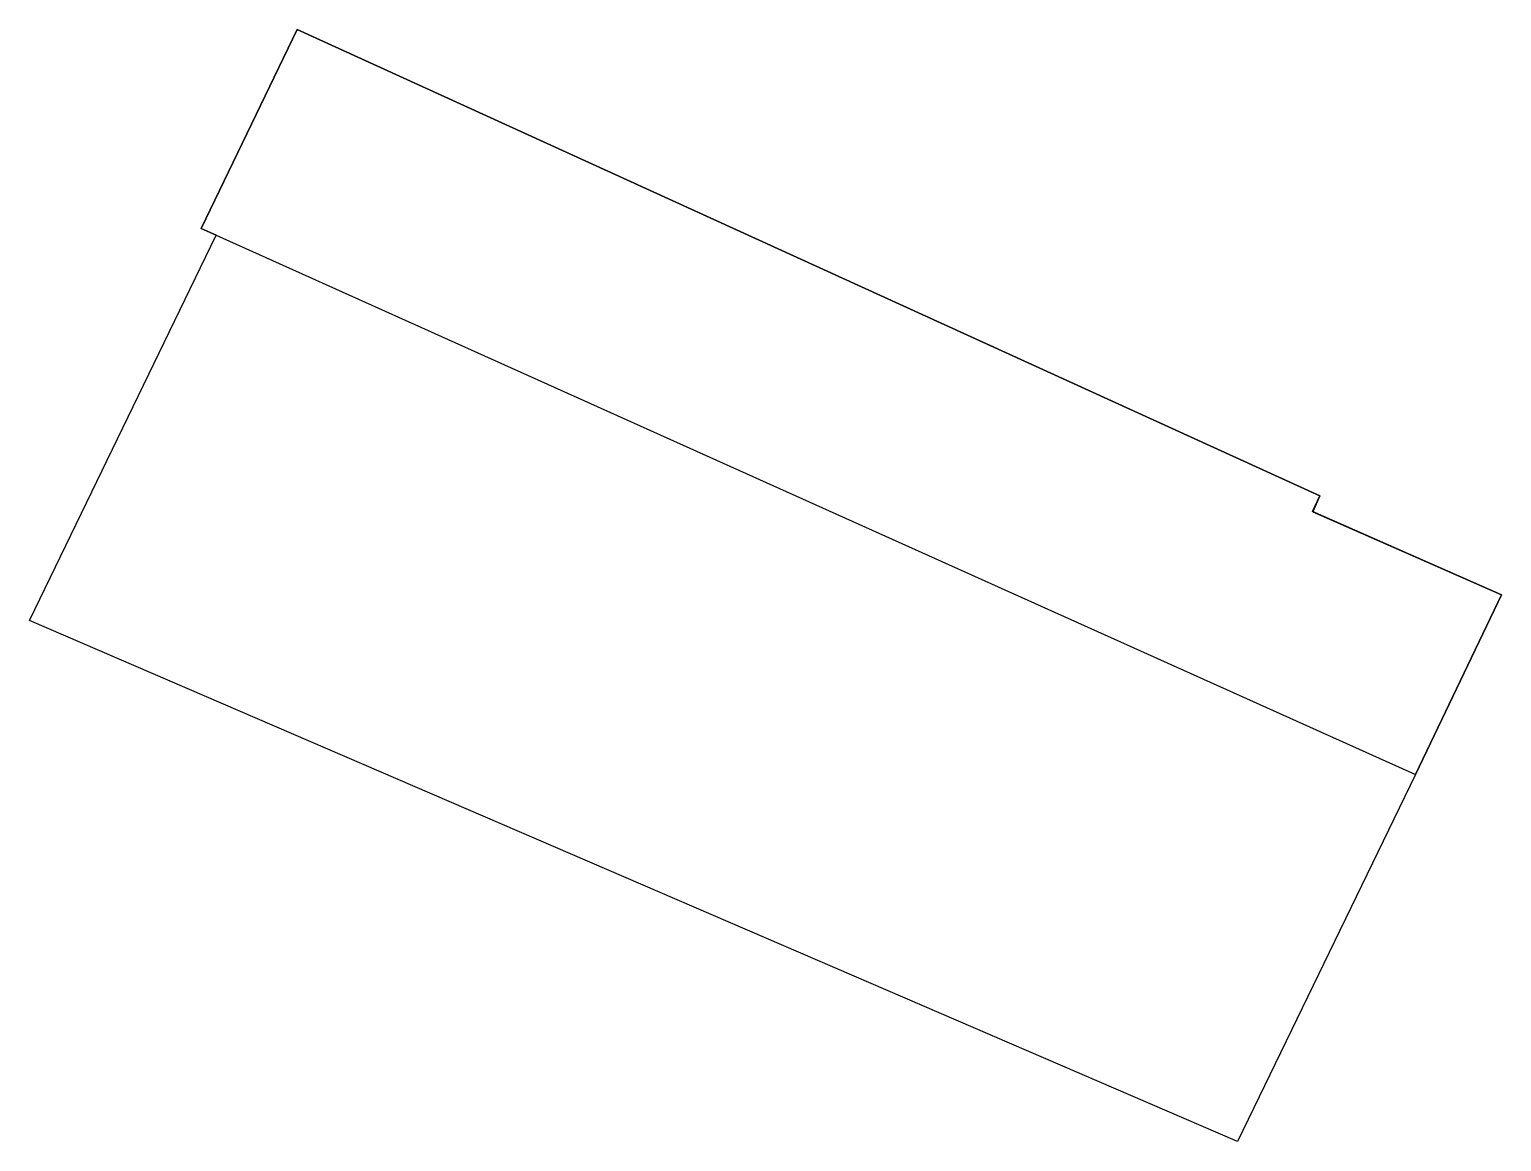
# Model space of a CAD drawing. Header units: millimetres. Extents: x 613212.4 to 613241.3, y 1318066 to 1318087.8.
import ezdxf

# ---------------------------------------------------------------- set-up
doc = ezdxf.new("R2010")
doc.units = ezdxf.units.MM

msp = doc.modelspace()

# ---------------------------------------------------------------- linework, layer by layer
at = {"color": 7}
msp.add_lwpolyline([(613212.41, 1318076.214), (613216.074, 1318083.773), (613215.778, 1318083.906), (613217.662, 1318087.809), (613237.725, 1318078.657), (613237.588, 1318078.346), (613241.29, 1318076.716), (613239.602, 1318073.189), (613236.113, 1318065.99), (613212.41, 1318076.214)], dxfattribs=at)
at = {"color": 4}
msp.add_lwpolyline([(613215.778, 1318083.906), (613216.073, 1318083.773), (613239.602, 1318073.189), (613241.29, 1318076.716), (613237.582, 1318078.349), (613237.725, 1318078.657), (613217.662, 1318087.809), (613215.778, 1318083.906)], dxfattribs=at)
at = {"color": 5}
msp.add_lwpolyline([(613216.073, 1318083.773), (613239.602, 1318073.189), (613236.113, 1318065.99), (613212.41, 1318076.214)], close=True, dxfattribs=at)

doc.saveas('drawing.dxf')
